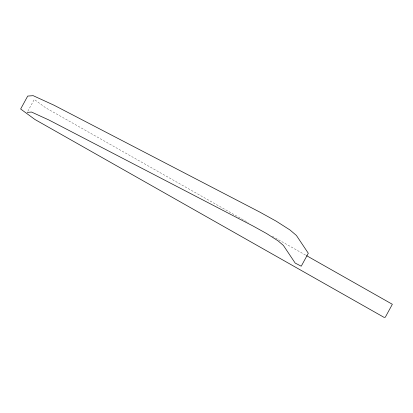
<?xml version="1.0" encoding="UTF-8"?>
<svg xmlns="http://www.w3.org/2000/svg" width="413" height="413" viewBox="0 0 413 413"><rect width="100%" height="100%" fill="white"/><g stroke="black" fill="none" stroke-linecap="round" stroke-linejoin="round"><path stroke-width="0.31" stroke-dasharray="2.06 1.55" d="M27.821 111.247L34.264 99.425L45.724 107.829L248.203 222.586M272.322 236.257L305.976 255.327"/><path stroke-width="0.62" d="M27.206 112.372L31.548 112.057L48.987 120.038L252.771 225.87L266.71 233.598L277.913 240.748L283.375 245.405L295.166 263.055L301.242 266.209L308.299 253.262L296.4 235.446L289.983 229.974L276.158 221.151L259.787 212.081L53.953 105.181L33.179 95.677L27.707 96.069L20.65 109.011L34.971 119.512L383.982 317.323L385.293 317.23L392.35 304.283L306.534 255.647"/></g></svg>
